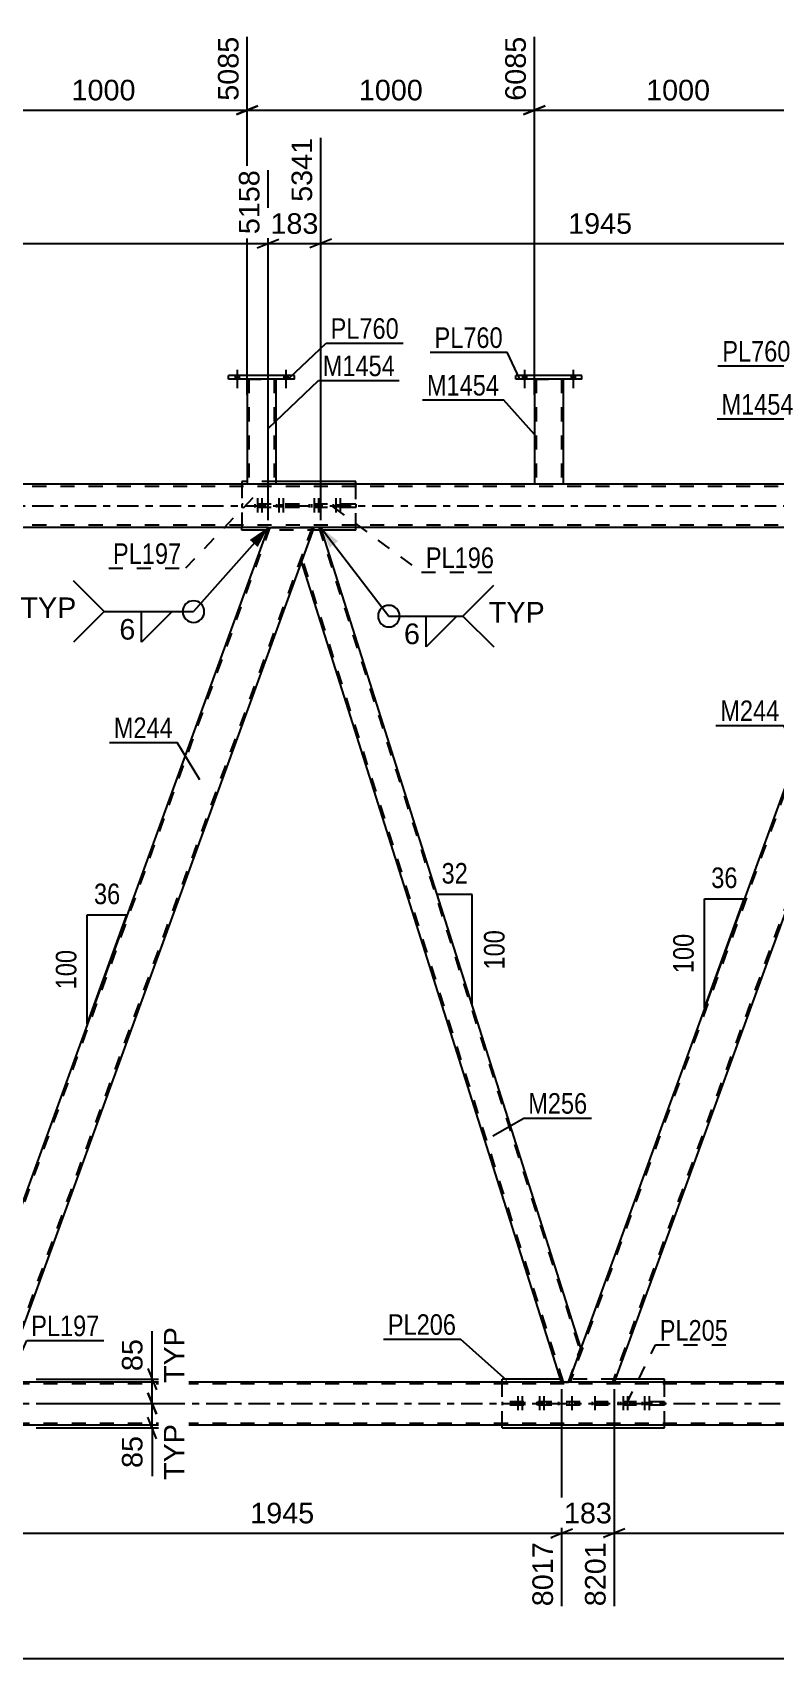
# Model space of a CAD drawing. Header units: millimetres. Extents: x -136 to 705, y -401 to 193.
# Drawn here: x 133.6 to 236.9, y -160.5 to 65.9 of the extents above; entities that cross this region are included whole.
import ezdxf

# ---------------------------------------------------------------- set-up
doc = ezdxf.new("R2010")
doc.units = ezdxf.units.MM
doc.linetypes.add('DXK_LINE_DOT2', pattern=[3.9198, 1.9599, -1.9599])
doc.linetypes.add('DXK_LINE_DOT3', pattern=[5.9187, 2.979, -0.9799, 0.9799, -0.9799])
doc.styles.add('Arial', font='ARIAL.TTF', dxfattribs={"height": 0.2})
doc.styles.add('Arial Narrow', font='ARIALN.TTF', dxfattribs={"height": 0.2})

# ---------------------------------------------------------------- blocks, each defined once
blk = doc.blocks.new('Part-318887035-2721 - 2597')
at = {"color": 2, "linetype": 'Continuous'}
for p, q in [((207.12, -121.6), (198.99, -121.6)), ((198.99, -122), (198.99, -121.6)), ((221.59, -121.6), (214.73, -121.6)), ((221.59, -122), (221.59, -121.6)), ((198.99, -128.4), (198.99, -128)), ((198.99, -128.4), (221.59, -128.4)), ((221.59, -128.4), (221.59, -128))]:
    blk.add_line(p, q, dxfattribs=at)
at = {"color": 7, "linetype": 'DXK_LINE_DOT2'}
for p, q in [((198.99, -128), (198.99, -122)), ((214.73, -121.6), (207.12, -121.6)), ((221.59, -128), (221.59, -122))]:
    blk.add_line(p, q, dxfattribs=at)
blk = doc.blocks.new('Bolt-318887035-2662 - 2597')
at = {"color": 1, "linetype": 'DXK_LINE_DOT2'}
for p, q in [((172.44, 0.24), (172.44, -0.24)), ((172.8, 1.04), (172.8, -1.96)), ((173.04, 0.24), (173.04, -0.24)), ((173.16, 0.24), (173.16, -0.24)), ((173.4, 1.04), (173.4, -1.96)), ((173.76, 0.24), (173.76, -0.24)), ((175.45, 0.24), (175.45, -0.24)), ((175.81, 1.04), (175.81, -1.96)), ((176.05, 0.24), (176.05, -0.24)), ((176.17, 0.24), (176.17, -0.24)), ((176.41, 1.04), (176.41, -1.96)), ((176.77, 0.24), (176.77, -0.24))]:
    blk.add_line(p, q, dxfattribs=at)
blk = doc.blocks.new('Part-318887035-2682 - 2597')
at = {"color": 7, "linetype": 'DXK_LINE_DOT2'}
for p, q in [((172.76, -3), (171.03, -7.77)), ((173.71, -3), (172.76, -3)), ((173.46, -3), (209.8, -117.6)), ((207.5, -122), (171.16, -7.4)), ((208.2, -122), (209.93, -117.23)), ((207.25, -122), (208.2, -122))]:
    blk.add_line(p, q, dxfattribs=at)
at = {"color": 2, "linetype": 'Continuous'}
for p, q in [((209.93, -117.23), (173.71, -3)), ((207.25, -122), (171.03, -7.77))]:
    blk.add_line(p, q, dxfattribs=at)
blk = doc.blocks.new('Part-318887035-2689 - 2597')
at = {"color": 2, "linetype": 'Continuous'}
for p, q in [((166.38, -3), (123.06, -122)), ((172.76, -3), (129.45, -122)), ((166.38, -3), (172.76, -3)), ((129.41, -122), (123.06, -122)), ((129.45, -122), (129.41, -122))]:
    blk.add_line(p, q, dxfattribs=at)
at = {"color": 7, "linetype": 'DXK_LINE_DOT2'}
for p, q in [((166.63, -3), (123.32, -122)), ((172.51, -3), (129.19, -122))]:
    blk.add_line(p, q, dxfattribs=at)
blk = doc.blocks.new('Bolt-318887035-3107 - 2597')
at = {"color": 1, "linetype": 'DXK_LINE_DOT2'}
for p, q in [((215.81, -123.96), (215.81, -126.96)), ((216.41, -123.96), (216.41, -126.96)), ((218.82, -123.96), (218.82, -126.96)), ((219.43, -123.96), (219.43, -126.96)), ((215.45, -124.76), (215.45, -125.24)), ((216.05, -124.76), (216.05, -125.24)), ((216.17, -124.76), (216.17, -125.24)), ((216.77, -124.76), (216.77, -125.24)), ((218.46, -124.76), (218.46, -125.24)), ((219.07, -124.76), (219.07, -125.24)), ((219.18, -124.76), (219.18, -125.24)), ((219.79, -124.76), (219.79, -125.24))]:
    blk.add_line(p, q, dxfattribs=at)
blk = doc.blocks.new('Bolt-318887035-2802 - 2597')
at = {"color": 1, "linetype": 'DXK_LINE_DOT2'}
for p, q in [((164.53, 0.24), (164.53, -0.24)), ((164.89, 1.04), (164.89, -1.96)), ((165.13, 0.24), (165.13, -0.24)), ((165.25, 0.24), (165.25, -0.24)), ((165.49, 1.04), (165.49, -1.96)), ((165.85, 0.24), (165.85, -0.24)), ((167.54, 0.24), (167.54, -0.24)), ((167.9, 1.04), (167.9, -1.96)), ((168.14, 0.24), (168.14, -0.24)), ((168.26, 0.24), (168.26, -0.24)), ((168.5, 1.04), (168.5, -1.96)), ((168.86, 0.24), (168.86, -0.24))]:
    blk.add_line(p, q, dxfattribs=at)
blk = doc.blocks.new('Bolt-318887035-2834 - 2597')
at = {"color": 1, "linetype": 'DXK_LINE_DOT2'}
for p, q in [((208.69, -123.96), (208.69, -126.96)), ((208.69, -123.96), (208.69, -126.96)), ((211.89, -123.96), (211.89, -126.96)), ((211.89, -123.96), (211.89, -126.96)), ((208.33, -124.76), (208.33, -125.24)), ((208.33, -124.76), (208.33, -125.24)), ((209.05, -124.76), (209.05, -125.24)), ((209.05, -124.76), (209.05, -125.24)), ((211.53, -124.76), (211.53, -125.24)), ((211.53, -124.76), (211.53, -125.24)), ((212.25, -124.76), (212.25, -125.24)), ((212.25, -124.76), (212.25, -125.24))]:
    blk.add_line(p, q, dxfattribs=at)
blk = doc.blocks.new('Part-318887035-2856 - 2597')
at = {"color": 7, "linetype": 'DXK_LINE_DOT2'}
for p, q in [((178.58, 0.24), (162.72, 0.24)), ((162.72, 0.24), (162.72, -0.24)), ((169.13, 0.24), (169.13, -0.24)), ((172.17, -0.24), (172.17, 0.24)), ((178.58, 0.24), (178.58, -0.24)), ((178.58, -0.24), (162.72, -0.24))]:
    blk.add_line(p, q, dxfattribs=at)
blk = doc.blocks.new('Part-318887035-3136 - 2597')
at = {"color": 2, "linetype": 'Continuous'}
for p, q in [((200.87, 17.64), (200.87, 18.12)), ((210.07, 18.12), (200.87, 18.12)), ((210.07, 17.64), (210.07, 18.12)), ((210.07, 17.64), (200.87, 17.64))]:
    blk.add_line(p, q, dxfattribs=at)
blk = doc.blocks.new('Part-318887035-2861 - 2597')
at = {"color": 2, "linetype": 'Continuous'}
for p, q in [((162.72, 3.4), (162.72, 3)), ((163.47, 3.4), (162.72, 3.4)), ((178.58, 3.4), (167.47, 3.4)), ((178.58, 3), (178.58, 3.4)), ((162.72, -3.4), (162.72, -3)), ((166.23, -3.4), (162.72, -3.4)), ((178.58, -3.4), (173.84, -3.4)), ((178.58, -3.4), (178.58, -3))]:
    blk.add_line(p, q, dxfattribs=at)
at = {"color": 7, "linetype": 'DXK_LINE_DOT2'}
for p, q in [((162.72, 3), (162.72, -3)), ((167.47, 3.4), (163.47, 3.4)), ((178.58, -3), (178.58, 3)), ((173.84, -3.4), (166.23, -3.4))]:
    blk.add_line(p, q, dxfattribs=at)
blk = doc.blocks.new('Bolt-318887035-2901 - 2597')
at = {"linetype": 'Continuous'}
for points in [[(201.79, 17.64), (202.35, 17.64), (202.35, 18.12), (201.79, 18.12)], [(201.79, 17.64), (202.35, 17.64), (202.35, 18.12), (201.79, 18.12)], [(208.59, 17.64), (209.15, 17.64), (209.15, 18.12), (208.59, 18.12)], [(208.59, 17.64), (209.15, 17.64), (209.15, 18.12), (208.59, 18.12)]]:
    blk.add_hatch(color=1, dxfattribs=at).paths.add_polyline_path(points)
at = {"color": 1, "linetype": 'Continuous'}
for p, q in [((201.79, 18.12), (201.79, 17.64)), ((201.79, 18.12), (201.79, 17.64)), ((202.07, 18.92), (202.07, 16.4)), ((202.07, 18.92), (202.07, 16.4)), ((202.35, 18.12), (202.35, 17.64)), ((202.35, 18.12), (202.35, 17.64)), ((208.59, 18.12), (208.59, 17.64)), ((208.59, 18.12), (208.59, 17.64)), ((208.87, 18.92), (208.87, 16.4)), ((208.87, 18.92), (208.87, 16.4)), ((209.15, 18.12), (209.15, 17.64)), ((209.15, 18.12), (209.15, 17.64))]:
    blk.add_line(p, q, dxfattribs=at)
blk = doc.blocks.new('Part-318887035-3216 - 2597')
at = {"color": 7, "linetype": 'DXK_LINE_DOT2'}
for p, q in [((619.21, -122.24), (-61.24, -122.24)), ((619.21, -122), (-47.2, -122)), ((214.58, -122), (208.2, -122)), ((619.21, -127.76), (-61.24, -127.76))]:
    blk.add_line(p, q, dxfattribs=at)
at = {"color": 2, "linetype": 'Continuous'}
for p, q in [((208.2, -122), (129.45, -122)), ((293.33, -122), (214.58, -122)), ((615.21, -128), (-61.24, -128))]:
    blk.add_line(p, q, dxfattribs=at)
at = {"color": 7, "linetype": 'DXK_LINE_DOT3'}
blk.add_line((-61.24, -125), (629.21, -125), dxfattribs=at)
blk = doc.blocks.new('Part-318887035-2995 - 2597')
at = {"color": 2, "linetype": 'Continuous'}
for p, q in [((251.51, -3), (208.2, -122)), ((257.9, -3), (214.58, -122)), ((251.51, -3), (257.9, -3)), ((214.54, -122), (208.2, -122)), ((214.58, -122), (214.54, -122))]:
    blk.add_line(p, q, dxfattribs=at)
at = {"color": 7, "linetype": 'DXK_LINE_DOT2'}
for p, q in [((251.77, -3), (208.45, -122)), ((257.64, -3), (214.33, -122))]:
    blk.add_line(p, q, dxfattribs=at)
blk = doc.blocks.new('Bolt-318887035-2996 - 2597')
at = {"color": 1, "linetype": 'DXK_LINE_DOT2'}
for p, q in [((201.15, -123.96), (201.15, -126.96)), ((201.75, -123.96), (201.75, -126.96)), ((204.17, -123.96), (204.17, -126.96)), ((204.77, -123.96), (204.77, -126.96)), ((200.79, -124.76), (200.79, -125.24)), ((201.39, -124.76), (201.39, -125.24)), ((201.51, -124.76), (201.51, -125.24)), ((202.11, -124.76), (202.11, -125.24)), ((203.81, -124.76), (203.81, -125.24)), ((204.41, -124.76), (204.41, -125.24)), ((204.53, -124.76), (204.53, -125.24)), ((205.13, -124.76), (205.13, -125.24))]:
    blk.add_line(p, q, dxfattribs=at)
blk = doc.blocks.new('Bolt-318887035-2997 - 2597')
at = {"linetype": 'Continuous'}
for points in [[(161.79, 17.64), (162.35, 17.64), (162.35, 18.12), (161.79, 18.12)], [(161.79, 17.64), (162.35, 17.64), (162.35, 18.12), (161.79, 18.12)], [(168.59, 17.64), (169.15, 17.64), (169.15, 18.12), (168.59, 18.12)], [(168.59, 17.64), (169.15, 17.64), (169.15, 18.12), (168.59, 18.12)]]:
    blk.add_hatch(color=1, dxfattribs=at).paths.add_polyline_path(points)
at = {"color": 1, "linetype": 'Continuous'}
for p, q in [((161.79, 18.12), (161.79, 17.64)), ((161.79, 18.12), (161.79, 17.64)), ((162.07, 18.92), (162.07, 16.4)), ((162.07, 18.92), (162.07, 16.4)), ((162.35, 18.12), (162.35, 17.64)), ((162.35, 18.12), (162.35, 17.64)), ((168.59, 18.12), (168.59, 17.64)), ((168.59, 18.12), (168.59, 17.64)), ((168.87, 18.92), (168.87, 16.4)), ((168.87, 18.92), (168.87, 16.4)), ((169.15, 18.12), (169.15, 17.64)), ((169.15, 18.12), (169.15, 17.64))]:
    blk.add_line(p, q, dxfattribs=at)
blk = doc.blocks.new('Part-318887035-3007 - 2597')
at = {"color": 7, "linetype": 'DXK_LINE_DOT2'}
for p, q in [((629.41, 2.68), (-39.94, 2.68)), ((629.41, -2.68), (-39.94, -2.68)), ((172.76, -3), (166.38, -3))]:
    blk.add_line(p, q, dxfattribs=at)
at = {"color": 2, "linetype": 'Continuous'}
for p, q in [((629.41, 3), (-35.94, 3)), ((166.38, -3), (87.63, -3)), ((251.51, -3), (172.76, -3))]:
    blk.add_line(p, q, dxfattribs=at)
at = {"color": 7, "linetype": 'DXK_LINE_DOT3'}
blk.add_line((-49.94, 0), (629.41, 0), dxfattribs=at)
blk = doc.blocks.new('Part-318887035-3106 - 2597')
at = {"color": 7, "linetype": 'DXK_LINE_DOT2'}
for p, q in [((221.59, -124.76), (198.99, -124.76)), ((198.99, -124.76), (198.99, -125.24)), ((221.59, -125.24), (198.99, -125.24)), ((205.39, -124.76), (205.39, -125.24)), ((206.89, -125.24), (206.89, -124.76)), ((213.69, -125.24), (213.69, -124.76)), ((215.18, -125.24), (215.18, -124.76)), ((221.59, -124.76), (221.59, -125.24))]:
    blk.add_line(p, q, dxfattribs=at)
blk = doc.blocks.new('Part-318887035-3196 - 2597')
at = {"color": 2, "linetype": 'Continuous'}
for p, q in [((160.87, 17.64), (160.87, 18.12)), ((170.07, 18.12), (160.87, 18.12)), ((170.07, 17.64), (170.07, 18.12)), ((170.07, 17.64), (160.87, 17.64))]:
    blk.add_line(p, q, dxfattribs=at)
blk = doc.blocks.new('Part-318887035-3201 - 2597')
at = {"color": 2, "linetype": 'Continuous'}
for p, q in [((203.47, 17.64), (203.47, 3)), ((207.47, 17.64), (207.47, 3))]:
    blk.add_line(p, q, dxfattribs=at)
at = {"color": 7, "linetype": 'DXK_LINE_DOT2'}
for p, q in [((203.47, 17.64), (207.47, 17.64)), ((203.71, 17.64), (203.71, 3)), ((207.23, 17.64), (207.23, 3)), ((207.47, 3), (203.47, 3))]:
    blk.add_line(p, q, dxfattribs=at)
blk = doc.blocks.new('Part-318887035-3249 - 2597')
at = {"color": 2, "linetype": 'Continuous'}
for p, q in [((163.47, 17.64), (163.47, 3)), ((167.47, 17.64), (167.47, 3))]:
    blk.add_line(p, q, dxfattribs=at)
at = {"color": 7, "linetype": 'DXK_LINE_DOT2'}
for p, q in [((163.47, 17.64), (167.47, 17.64)), ((163.71, 17.64), (163.71, 3)), ((167.23, 17.64), (167.23, 3)), ((167.47, 3), (163.47, 3))]:
    blk.add_line(p, q, dxfattribs=at)
blk = doc.blocks.new('StraightDimension-318887035-3827 - 2597')
at = {"color": 7, "linetype": 'Continuous'}
blk.add_line((-74.14, -160.49), (662.14, -160.49), dxfattribs=at)
blk = doc.blocks.new('StraightDimension-318887035-3933 - 2597')
at = {"color": 7, "linetype": 'Continuous'}
for p, q in [((123.47, 16.31), (123.47, 65.3)), ((163.47, 15.44), (163.47, 65.3)), ((124.97, 55.7), (121.97, 54.5)), ((123.47, 55.1), (163.47, 55.1)), ((161.97, 54.5), (164.97, 55.7))]:
    blk.add_line(p, q, dxfattribs=at)
at = {"color": 0, "linetype": 'Continuous'}
blk.add_wipeout([(162.87, 65.9), (158.67, 65.9), (158.67, 55.8), (162.87, 55.8)], dxfattribs=at)
at = {"color": 0}
blk.add_wipeout([(148.52, 55.85), (148.52, 60.05), (138.42, 60.05), (138.42, 55.85)], dxfattribs=at)
at = {"color": 3, "linetype": 'Continuous', "style": 'Arial'}
blk.add_text('5085', height=2.865, rotation=90.0002, dxfattribs=at).set_placement((162.27, 56.4))
at = {"color": 3, "style": 'Arial'}
blk.add_text('1000', height=2.865, dxfattribs=at).set_placement((139.02, 56.45))
blk = doc.blocks.new('StraightDimension-318887035-3943 - 2597')
at = {"color": 7, "linetype": 'Continuous'}
for p, q in [((163.47, 15.44), (163.47, 65.3)), ((203.47, 15.44), (203.47, 65.3)), ((164.97, 55.7), (161.97, 54.5)), ((163.47, 55.1), (203.47, 55.1)), ((201.97, 54.5), (204.97, 55.7))]:
    blk.add_line(p, q, dxfattribs=at)
at = {"color": 0, "linetype": 'Continuous'}
blk.add_wipeout([(202.87, 65.9), (198.67, 65.9), (198.67, 55.8), (202.87, 55.8)], dxfattribs=at)
at = {"color": 0}
blk.add_wipeout([(188.52, 55.85), (188.52, 60.05), (178.42, 60.05), (178.42, 55.85)], dxfattribs=at)
at = {"color": 3, "linetype": 'Continuous', "style": 'Arial'}
blk.add_text('6085', height=2.865, rotation=90.0002, dxfattribs=at).set_placement((202.27, 56.4))
at = {"color": 3, "style": 'Arial'}
blk.add_text('1000', height=2.865, dxfattribs=at).set_placement((179.02, 56.45))
blk = doc.blocks.new('StraightDimension-318887035-4161 - 2597')
at = {"color": 7, "linetype": 'Continuous'}
for p, q in [((129.45, -123), (129.45, -153.22)), ((207.25, -123), (207.25, -153.22)), ((130.95, -142.43), (127.95, -143.63)), ((205.75, -143.63), (208.75, -142.43)), ((129.45, -143.03), (207.25, -143.03))]:
    blk.add_line(p, q, dxfattribs=at)
at = {"color": 0}
blk.add_wipeout([(173.4, -142.28), (173.4, -138.08), (163.3, -138.08), (163.3, -142.28)], dxfattribs=at)
at = {"color": 0, "linetype": 'Continuous'}
blk.add_wipeout([(206.65, -143.73), (202.45, -143.73), (202.45, -153.82), (206.65, -153.82)], dxfattribs=at)
at = {"color": 3, "style": 'Arial'}
blk.add_text('1945', height=2.865, dxfattribs=at).set_placement((163.9, -141.68))
at = {"color": 3, "linetype": 'Continuous', "style": 'Arial'}
blk.add_text('8017', height=2.865, rotation=90.0002, dxfattribs=at).set_placement((206.05, -153.22))
blk = doc.blocks.new('StraightDimension-318887035-3559 - 2597')
at = {"color": 7, "linetype": 'Continuous'}
for p, q in [((88.58, -2), (88.58, 51.22)), ((166.38, -2), (166.38, 46.72)), ((90.08, 37.12), (87.08, 35.92)), ((88.58, 36.52), (166.38, 36.52)), ((164.88, 35.92), (167.88, 37.12))]:
    blk.add_line(p, q, dxfattribs=at)
at = {"color": 0, "linetype": 'Continuous'}
blk.add_wipeout([(165.78, 47.32), (161.58, 47.32), (161.58, 37.22), (165.78, 37.22)], dxfattribs=at)
at = {"color": 0}
blk.add_wipeout([(132.52, 37.27), (132.52, 41.47), (122.43, 41.47), (122.43, 37.27)], dxfattribs=at)
at = {"color": 3, "linetype": 'Continuous', "style": 'Arial'}
blk.add_text('5158', height=2.865, rotation=90.0002, dxfattribs=at).set_placement((165.18, 37.82))
at = {"color": 3, "style": 'Arial'}
blk.add_text('1945', height=2.865, dxfattribs=at).set_placement((123.03, 37.87))
blk = doc.blocks.new('AngleDimension-318887035-8993 - 2597')
at = {"color": 7, "linetype": 'Continuous'}
for p, q in [((227.15, -54.72), (232.69, -54.72)), ((227.15, -69.94), (232.69, -54.72)), ((227.15, -69.94), (227.15, -54.72)), ((229.37, -63.84), (232.69, -54.72))]:
    blk.add_line(p, q, dxfattribs=at)
at = {"color": 0}
for points in [[(232.34, -53.82), (232.34, -49.62), (227.49, -49.62), (227.49, -53.82)], [(226.25, -58.99), (222.05, -58.99), (222.05, -65.67), (226.25, -65.67)]]:
    blk.add_wipeout(points, dxfattribs=at)
at = {"color": 3, "style": 'Arial Narrow'}
blk.add_text('36', height=2.863, dxfattribs=at).set_placement((228.09, -53.22))
blk.add_text('100', height=2.863, rotation=90.0002, dxfattribs=at).set_placement((225.65, -65.07))
blk = doc.blocks.new('StraightDimension-318887035-3381 - 2597')
at = {"color": 7, "linetype": 'Continuous'}
for p, q in [((149.64, -123.5), (150.84, -126.5)), ((134.08, -125), (152.64, -125)), ((150.24, -128.4), (150.24, -125)), ((134.08, -128.4), (152.64, -128.4)), ((150.84, -129.9), (149.64, -126.9))]:
    blk.add_line(p, q, dxfattribs=at)
at = {"color": 0}
blk.add_wipeout([(149.49, -128.93), (145.29, -128.93), (145.29, -134.57), (149.49, -134.57)], dxfattribs=at)
at = {"color": 7, "linetype": 'Continuous'}
blk.add_line((150.24, -128.4), (150.24, -135.1), dxfattribs=at)
at = {"color": 3, "style": 'Arial'}
blk.add_text('85', height=2.865, rotation=90.0002, dxfattribs=at).set_placement((148.89, -133.97))
at = {"color": 0, "linetype": 'Continuous'}
blk.add_wipeout([(155.34, -127.26), (151.14, -127.26), (151.14, -136.24), (155.34, -136.24)], dxfattribs=at)
at = {"color": 7, "linetype": 'Continuous'}
blk.add_line((150.24, -128.4), (150.24, -135.1), dxfattribs=at)
at = {"color": 3, "linetype": 'Continuous', "style": 'Arial'}
blk.add_text('TYP', height=2.865, rotation=90.0002, dxfattribs=at).set_placement((154.74, -135.64))
blk = doc.blocks.new('StraightDimension-318887035-3390 - 2597')
at = {"color": 7, "linetype": 'Continuous'}
for p, q in [((134.08, -121.6), (152.64, -121.6)), ((149.64, -120.1), (150.84, -123.1)), ((150.24, -125), (150.24, -121.6)), ((150.84, -126.5), (149.64, -123.5)), ((134.08, -125), (152.64, -125))]:
    blk.add_line(p, q, dxfattribs=at)
at = {"color": 0}
blk.add_wipeout([(149.49, -115.43), (145.29, -115.43), (145.29, -121.08), (149.49, -121.08)], dxfattribs=at)
at = {"color": 7, "linetype": 'Continuous'}
blk.add_line((150.24, -121.6), (150.24, -114.9), dxfattribs=at)
at = {"color": 3, "style": 'Arial'}
blk.add_text('85', height=2.865, rotation=90.0002, dxfattribs=at).set_placement((148.89, -120.48))
at = {"color": 0, "linetype": 'Continuous'}
blk.add_wipeout([(155.34, -113.76), (151.14, -113.76), (151.14, -122.74), (155.34, -122.74)], dxfattribs=at)
at = {"color": 7, "linetype": 'Continuous'}
blk.add_line((150.24, -121.6), (150.24, -114.9), dxfattribs=at)
at = {"color": 3, "linetype": 'Continuous', "style": 'Arial'}
blk.add_text('TYP', height=2.865, rotation=90.0002, dxfattribs=at).set_placement((154.74, -122.14))
blk = doc.blocks.new('StraightDimension-318887035-3585 - 2597')
at = {"color": 7, "linetype": 'Continuous'}
for p, q in [((173.71, -2), (173.71, 51.22)), ((166.38, -2), (166.38, 46.72)), ((164.88, 35.92), (167.88, 37.12)), ((166.38, 36.52), (173.71, 36.52)), ((175.21, 37.12), (172.21, 35.92))]:
    blk.add_line(p, q, dxfattribs=at)
at = {"color": 0}
blk.add_wipeout([(173.98, 37.27), (173.98, 41.47), (166.11, 41.47), (166.11, 37.27)], dxfattribs=at)
at = {"color": 0, "linetype": 'Continuous'}
blk.add_wipeout([(173.11, 51.82), (168.91, 51.82), (168.91, 41.72), (173.11, 41.72)], dxfattribs=at)
at = {"color": 3, "linetype": 'Continuous', "style": 'Arial'}
blk.add_text('5341', height=2.865, rotation=90.0002, dxfattribs=at).set_placement((172.51, 42.32))
at = {"color": 3, "style": 'Arial'}
blk.add_text('183', height=2.865, dxfattribs=at).set_placement((166.71, 37.87))
blk = doc.blocks.new('StraightDimension-318887035-3611 - 2597')
at = {"color": 7, "linetype": 'Continuous'}
for p, q in [((173.71, -2), (173.71, 51.22)), ((251.51, -2), (251.51, 46.72)), ((175.21, 37.12), (172.21, 35.92)), ((173.71, 36.52), (251.51, 36.52)), ((250.01, 35.92), (253.01, 37.12))]:
    blk.add_line(p, q, dxfattribs=at)
at = {"color": 0, "linetype": 'Continuous'}
blk.add_wipeout([(250.91, 47.32), (246.71, 47.32), (246.71, 37.22), (250.91, 37.22)], dxfattribs=at)
at = {"color": 0}
blk.add_wipeout([(217.66, 37.27), (217.66, 41.47), (207.56, 41.47), (207.56, 37.27)], dxfattribs=at)
at = {"color": 3, "linetype": 'Continuous', "style": 'Arial'}
blk.add_text('7286', height=2.865, rotation=90.0002, dxfattribs=at).set_placement((250.31, 37.82))
at = {"color": 3, "style": 'Arial'}
blk.add_text('1945', height=2.865, dxfattribs=at).set_placement((208.16, 37.87))
blk = doc.blocks.new('StraightDimension-318887035-3953 - 2597')
at = {"color": 7, "linetype": 'Continuous'}
for p, q in [((203.47, 15.44), (203.47, 65.3)), ((243.47, 18.64), (243.47, 65.3)), ((204.97, 55.7), (201.97, 54.5)), ((203.47, 55.1), (243.47, 55.1)), ((241.97, 54.5), (244.97, 55.7))]:
    blk.add_line(p, q, dxfattribs=at)
at = {"color": 0, "linetype": 'Continuous'}
blk.add_wipeout([(242.87, 65.9), (238.67, 65.9), (238.67, 55.8), (242.87, 55.8)], dxfattribs=at)
at = {"color": 0}
blk.add_wipeout([(228.52, 55.85), (228.52, 60.05), (218.42, 60.05), (218.42, 55.85)], dxfattribs=at)
at = {"color": 3, "linetype": 'Continuous', "style": 'Arial'}
blk.add_text('7085', height=2.865, rotation=90.0002, dxfattribs=at).set_placement((242.27, 56.4))
at = {"color": 3, "style": 'Arial'}
blk.add_text('1000', height=2.865, dxfattribs=at).set_placement((219.02, 56.45))
blk = doc.blocks.new('StraightDimension-318887035-4180 - 2597')
at = {"color": 7, "linetype": 'Continuous'}
for p, q in [((207.25, -123), (207.25, -153.22)), ((214.58, -123), (214.58, -153.22)), ((205.75, -143.63), (208.75, -142.43)), ((216.08, -142.43), (213.08, -143.63)), ((207.25, -143.03), (214.58, -143.03))]:
    blk.add_line(p, q, dxfattribs=at)
at = {"color": 0}
blk.add_wipeout([(214.85, -142.28), (214.85, -138.08), (206.98, -138.08), (206.98, -142.28)], dxfattribs=at)
at = {"color": 0, "linetype": 'Continuous'}
blk.add_wipeout([(213.98, -143.73), (209.78, -143.73), (209.78, -153.82), (213.98, -153.82)], dxfattribs=at)
at = {"color": 3, "style": 'Arial'}
blk.add_text('183', height=2.865, dxfattribs=at).set_placement((207.58, -141.68))
at = {"color": 3, "linetype": 'Continuous', "style": 'Arial'}
blk.add_text('8201', height=2.865, rotation=90.0002, dxfattribs=at).set_placement((213.38, -153.22))
blk = doc.blocks.new('StraightDimension-318887035-4313 - 2597')
at = {"color": 7, "linetype": 'Continuous'}
for p, q in [((214.58, -123), (214.58, -153.22)), ((292.38, -123), (292.38, -155.45)), ((216.08, -142.43), (213.08, -143.63)), ((290.88, -143.63), (293.88, -142.43)), ((214.58, -143.03), (292.38, -143.03))]:
    blk.add_line(p, q, dxfattribs=at)
at = {"color": 0}
blk.add_wipeout([(258.53, -142.28), (258.53, -138.08), (248.44, -138.08), (248.44, -142.28)], dxfattribs=at)
at = {"color": 0, "linetype": 'Continuous'}
blk.add_wipeout([(291.78, -143.73), (287.58, -143.73), (287.58, -156.05), (291.78, -156.05)], dxfattribs=at)
at = {"color": 3, "style": 'Arial'}
blk.add_text('1945', height=2.865, dxfattribs=at).set_placement((249.04, -141.68))
at = {"color": 3, "linetype": 'Continuous', "style": 'Arial'}
blk.add_text('10146', height=2.865, rotation=90.0002, dxfattribs=at).set_placement((291.18, -155.45))
blk = doc.blocks.new('AngleDimension-318887035-8963 - 2597')
at = {"color": 7, "linetype": 'Continuous'}
for p, q in [((141.19, -56.97), (146.73, -56.97)), ((141.19, -72.19), (146.73, -56.97)), ((141.19, -72.19), (141.19, -56.97)), ((143.19, -66.71), (146.73, -56.97))]:
    blk.add_line(p, q, dxfattribs=at)
at = {"color": 0}
for points in [[(146.39, -56.07), (146.39, -51.87), (141.54, -51.87), (141.54, -56.07)], [(140.29, -61.24), (136.09, -61.24), (136.09, -67.92), (140.29, -67.92)]]:
    blk.add_wipeout(points, dxfattribs=at)
at = {"color": 3, "style": 'Arial Narrow'}
blk.add_text('36', height=2.863, dxfattribs=at).set_placement((142.14, -55.47))
blk.add_text('100', height=2.863, rotation=90.0002, dxfattribs=at).set_placement((139.69, -67.32))
blk = doc.blocks.new('AngleDimension-318887035-8978 - 2597')
at = {"color": 7, "linetype": 'Continuous'}
for p, q in [((194.25, -67.78), (189.91, -54.1)), ((194.81, -54.1), (189.91, -54.1)), ((194.81, -69.54), (189.91, -54.1)), ((194.81, -69.54), (194.81, -54.1))]:
    blk.add_line(p, q, dxfattribs=at)
at = {"color": 0}
for points in [[(194.79, -53.2), (194.79, -49), (189.94, -49), (189.94, -53.2)], [(199.91, -58.48), (195.71, -58.48), (195.71, -65.16), (199.91, -65.16)]]:
    blk.add_wipeout(points, dxfattribs=at)
at = {"color": 3, "style": 'Arial Narrow'}
blk.add_text('32', height=2.863, dxfattribs=at).set_placement((190.54, -52.6))
blk.add_text('100', height=2.863, rotation=90.0002, dxfattribs=at).set_placement((199.31, -64.56))
blk = doc.blocks.new('Mark-318887035-2678 - 2597')
at = {"color": 0}
blk.add_wipeout([(210.83, -84.64), (210.83, -81.64), (202.61, -81.64), (202.61, -84.64)], dxfattribs=at)
blk.add_wipeout([(210.83, -84.64), (210.83, -81.64), (202.61, -81.64), (202.61, -84.64)], dxfattribs=at)
at = {"color": 30, "linetype": 'Continuous'}
for p, q in [((197.68, -87.74), (202.01, -85.24)), ((202.01, -85.24), (211.43, -85.24))]:
    blk.add_line(p, q, dxfattribs=at)
at = {"color": 3, "style": 'Arial Narrow'}
blk.add_text('M256', height=2.863, dxfattribs=at).set_placement((202.61, -84.64))
blk = doc.blocks.new('Mark-318887035-2685 - 2597')
at = {"color": 0}
blk.add_wipeout([(153.13, -32.34), (153.13, -29.34), (144.9, -29.34), (144.9, -32.34)], dxfattribs=at)
blk.add_wipeout([(153.13, -32.34), (153.13, -29.34), (144.9, -29.34), (144.9, -32.34)], dxfattribs=at)
at = {"color": 30, "linetype": 'Continuous'}
for p in [(144.3, -32.94), (156.88, -38.17)]:
    blk.add_line(p, (153.73, -32.94), dxfattribs=at)
at = {"color": 3, "style": 'Arial Narrow'}
blk.add_text('M244', height=2.863, dxfattribs=at).set_placement((144.9, -32.34))
blk = doc.blocks.new('Mark-318887035-2717 - 2597')
at = {"color": 0}
blk.add_wipeout([(192.56, -115.43), (192.56, -112.43), (183.06, -112.43), (183.06, -115.43)], dxfattribs=at)
blk.add_wipeout([(192.56, -115.43), (192.56, -112.43), (183.06, -112.43), (183.06, -115.43)], dxfattribs=at)
at = {"color": 30, "linetype": 'Continuous'}
for p in [(182.46, -116.03), (199.64, -121.81)]:
    blk.add_line(p, (193.16, -116.03), dxfattribs=at)
at = {"color": 3, "style": 'Arial Narrow'}
blk.add_text('PL206', height=2.863, dxfattribs=at).set_placement((183.06, -115.43))
blk = doc.blocks.new('Mark-318887035-2852 - 2597')
at = {"color": 0}
blk.add_wipeout([(197.85, -8.66), (197.85, -5.66), (188.35, -5.66), (188.35, -8.66)], dxfattribs=at)
blk.add_wipeout([(197.85, -8.66), (197.85, -5.66), (188.35, -5.66), (188.35, -8.66)], dxfattribs=at)
at = {"color": 30, "linetype": 'DXK_LINE_DOT2'}
for p, q in [((175.38, -0.13), (187.75, -9.26)), ((187.75, -9.26), (198.45, -9.26))]:
    blk.add_line(p, q, dxfattribs=at)
at = {"color": 3, "style": 'Arial Narrow'}
blk.add_text('PL196', height=2.863, dxfattribs=at).set_placement((188.35, -8.66))
blk = doc.blocks.new('Mark-318887035-2857 - 2597')
at = {"color": 0}
blk.add_wipeout([(154.29, -8.09), (154.29, -5.09), (144.79, -5.09), (144.79, -8.09)], dxfattribs=at)
blk.add_wipeout([(154.29, -8.09), (154.29, -5.09), (144.79, -5.09), (144.79, -8.09)], dxfattribs=at)
at = {"color": 30, "linetype": 'DXK_LINE_DOT2'}
for p in [(164.25, 1.09), (144.19, -8.69)]:
    blk.add_line(p, (154.89, -8.69), dxfattribs=at)
at = {"color": 3, "style": 'Arial Narrow'}
blk.add_text('PL197', height=2.863, dxfattribs=at).set_placement((144.79, -8.09))
blk = doc.blocks.new('Mark-318887035-2991 - 2597')
at = {"color": 0}
blk.add_wipeout([(237.57, -29.97), (237.57, -26.97), (229.35, -26.97), (229.35, -29.97)], dxfattribs=at)
blk.add_wipeout([(237.57, -29.97), (237.57, -26.97), (229.35, -26.97), (229.35, -29.97)], dxfattribs=at)
at = {"color": 30, "linetype": 'Continuous'}
for p in [(228.75, -30.57), (241.83, -36.39)]:
    blk.add_line(p, (238.17, -30.57), dxfattribs=at)
at = {"color": 3, "style": 'Arial Narrow'}
blk.add_text('M244', height=2.863, dxfattribs=at).set_placement((229.35, -29.97))
blk = doc.blocks.new('Mark-318887035-3245 - 2597')
at = {"color": 0}
blk.add_wipeout([(184.05, 18.06), (184.05, 21.06), (174, 21.06), (174, 18.06)], dxfattribs=at)
blk.add_wipeout([(184.05, 18.06), (184.05, 21.06), (174, 21.06), (174, 18.06)], dxfattribs=at)
at = {"color": 30, "linetype": 'Continuous'}
for p, q in [((166.45, 10.83), (173.4, 17.46)), ((173.4, 17.46), (184.65, 17.46))]:
    blk.add_line(p, q, dxfattribs=at)
at = {"color": 3, "style": 'Arial Narrow'}
blk.add_text('M1454', height=2.863, dxfattribs=at).set_placement((174, 18.06))
blk = doc.blocks.new('Mark-318887035-3102 - 2597')
at = {"color": 0}
blk.add_wipeout([(230.43, -116.24), (230.43, -113.24), (220.92, -113.24), (220.92, -116.24)], dxfattribs=at)
blk.add_wipeout([(230.43, -116.24), (230.43, -113.24), (220.92, -113.24), (220.92, -116.24)], dxfattribs=at)
at = {"color": 30, "linetype": 'DXK_LINE_DOT2'}
for p, q in [((216.27, -125.1), (220.32, -116.84)), ((220.32, -116.84), (231.03, -116.84))]:
    blk.add_line(p, q, dxfattribs=at)
at = {"color": 3, "style": 'Arial Narrow'}
blk.add_text('PL205', height=2.863, dxfattribs=at).set_placement((220.92, -116.24))
blk = doc.blocks.new('Mark-318887035-3132 - 2597')
at = {"color": 0}
blk.add_wipeout([(199.06, 21.98), (199.06, 24.98), (189.56, 24.98), (189.56, 21.98)], dxfattribs=at)
blk.add_wipeout([(199.06, 21.98), (199.06, 24.98), (189.56, 24.98), (189.56, 21.98)], dxfattribs=at)
at = {"color": 30, "linetype": 'Continuous'}
for p in [(188.96, 21.38), (201.46, 17.64)]:
    blk.add_line(p, (199.66, 21.38), dxfattribs=at)
at = {"color": 3, "style": 'Arial Narrow'}
blk.add_text('PL760', height=2.863, dxfattribs=at).set_placement((189.56, 21.98))
blk = doc.blocks.new('Mark-318887035-3192 - 2597')
at = {"color": 0}
blk.add_wipeout([(184.6, 23.25), (184.6, 26.25), (175.09, 26.25), (175.09, 23.25)], dxfattribs=at)
blk.add_wipeout([(184.6, 23.25), (184.6, 26.25), (175.09, 26.25), (175.09, 23.25)], dxfattribs=at)
at = {"color": 30, "linetype": 'Continuous'}
for p, q in [((169.31, 17.79), (174.49, 22.65)), ((174.49, 22.65), (185.2, 22.65))]:
    blk.add_line(p, q, dxfattribs=at)
at = {"color": 3, "style": 'Arial Narrow'}
blk.add_text('PL760', height=2.863, dxfattribs=at).set_placement((175.09, 23.25))
blk = doc.blocks.new('Mark-318887035-3197 - 2597')
at = {"color": 0}
blk.add_wipeout([(198.56, 15.35), (198.56, 18.35), (188.5, 18.35), (188.5, 15.35)], dxfattribs=at)
blk.add_wipeout([(198.56, 15.35), (198.56, 18.35), (188.5, 18.35), (188.5, 15.35)], dxfattribs=at)
at = {"color": 30, "linetype": 'Continuous'}
for p in [(187.9, 14.75), (203.47, 9.93)]:
    blk.add_line(p, (199.16, 14.75), dxfattribs=at)
at = {"color": 3, "style": 'Arial Narrow'}
blk.add_text('M1454', height=2.863, dxfattribs=at).set_placement((188.5, 15.35))
blk = doc.blocks.new('Mark-318887035-3224 - 2597')
at = {"color": 0}
blk.add_wipeout([(239.14, 20.09), (239.14, 23.09), (229.63, 23.09), (229.63, 20.09)], dxfattribs=at)
blk.add_wipeout([(239.14, 20.09), (239.14, 23.09), (229.63, 23.09), (229.63, 20.09)], dxfattribs=at)
at = {"color": 30, "linetype": 'Continuous'}
for p in [(229.03, 19.49), (241.57, 17.64)]:
    blk.add_line(p, (239.74, 19.49), dxfattribs=at)
at = {"color": 3, "style": 'Arial Narrow'}
blk.add_text('PL760', height=2.863, dxfattribs=at).set_placement((229.63, 20.09))
blk = doc.blocks.new('Mark-318887035-3229 - 2597')
at = {"color": 0}
blk.add_wipeout([(239.57, 12.7), (239.57, 15.7), (229.52, 15.7), (229.52, 12.7)], dxfattribs=at)
blk.add_wipeout([(239.57, 12.7), (239.57, 15.7), (229.52, 15.7), (229.52, 12.7)], dxfattribs=at)
at = {"color": 30, "linetype": 'Continuous'}
for p in [(228.92, 12.1), (243.62, 7.74)]:
    blk.add_line(p, (240.17, 12.1), dxfattribs=at)
at = {"color": 3, "style": 'Arial Narrow'}
blk.add_text('M1454', height=2.863, dxfattribs=at).set_placement((229.52, 12.7))
blk = doc.blocks.new('Mark-318887035-3259 - 2597')
at = {"color": 0, "linetype": 'Continuous'}
blk.add_wipeout([(142.91, -115.61), (142.91, -112.61), (133.4, -112.61), (133.4, -115.61)], dxfattribs=at)
blk.add_wipeout([(142.91, -115.61), (142.91, -112.61), (133.4, -112.61), (133.4, -115.61)], dxfattribs=at)
at = {"color": 30, "linetype": 'Continuous'}
for p, q in [((130.82, -120.62), (132.8, -116.21)), ((132.8, -116.21), (143.51, -116.21))]:
    blk.add_line(p, q, dxfattribs=at)
at = {"color": 3, "linetype": 'Continuous', "style": 'Arial Narrow'}
blk.add_text('PL197', height=2.863, dxfattribs=at).set_placement((133.4, -115.61))
blk = doc.blocks.new('WeldMark-318887035-4638 - 2597')
at = {"linetype": 'Continuous'}
blk.add_hatch(color=30, dxfattribs=at).paths.add_polyline_path([(174.94, -5.84), (173.71, -3), (176.13, -4.92)])
at = {"color": 30, "linetype": 'Continuous'}
blk.add_line((173.71, -3), (183.2, -15.36), dxfattribs=at)
at = {"color": 3, "linetype": 'Continuous'}
for q in [(197.81, -11.07), (197.81, -19.64)]:
    blk.add_line((193.52, -15.36), q, dxfattribs=at)
blk.add_arc((183.2, -15.36), 1.5, 90, 270, dxfattribs=at)
at = {"color": 0}
blk.add_wipeout([(187.72, -19.46), (187.72, -16.06), (185.1, -16.06), (185.1, -19.46)], dxfattribs=at)
at = {"color": 30, "linetype": 'Continuous'}
blk.add_line((183.2, -15.36), (193.52, -15.36), dxfattribs=at)
at = {"color": 3, "linetype": 'Continuous'}
for p, q in [((188.38, -15.36), (192.67, -15.36)), ((192.67, -15.36), (188.38, -19.64)), ((188.38, -19.64), (188.38, -15.36))]:
    blk.add_line(p, q, dxfattribs=at)
blk.add_arc((183.2, -15.36), 1.5, 270, 90, dxfattribs=at)
at = {"color": 3, "style": 'Arial'}
blk.add_text('6', height=2.87, dxfattribs=at).set_placement((185.3, -19.26))
at = {"color": 0, "linetype": 'Continuous'}
blk.add_wipeout([(204.9, -16.26), (204.9, -13.26), (197.12, -13.26), (197.12, -16.26)], dxfattribs=at)
blk.add_wipeout([(204.9, -16.26), (204.9, -13.26), (197.12, -13.26), (197.12, -16.26)], dxfattribs=at)
at = {"color": 3, "linetype": 'Continuous', "style": 'Arial'}
blk.add_text('TYP', height=2.865, dxfattribs=at).set_placement((197.12, -16.26))
blk = doc.blocks.new('WeldMark-318887035-4651 - 2597')
at = {"linetype": 'Continuous'}
blk.add_hatch(color=30, dxfattribs=at).paths.add_polyline_path([(163.83, -4.75), (166.38, -3), (164.95, -5.74)])
at = {"color": 30, "linetype": 'Continuous'}
blk.add_line((166.38, -3), (156, -14.73), dxfattribs=at)
at = {"color": 3, "linetype": 'Continuous'}
for q in [(139.29, -10.44), (139.29, -19.01)]:
    blk.add_line((143.57, -14.73), q, dxfattribs=at)
for start, end in [(90, 270), (270, 90)]:
    blk.add_arc((156, -14.73), 1.5, start, end, dxfattribs=at)
at = {"color": 0}
blk.add_wipeout([(148.1, -18.83), (148.1, -15.43), (145.47, -15.43), (145.47, -18.83)], dxfattribs=at)
at = {"color": 30, "linetype": 'Continuous'}
blk.add_line((143.57, -14.73), (156, -14.73), dxfattribs=at)
at = {"color": 3, "linetype": 'Continuous'}
for p, q in [((148.75, -14.73), (153.04, -14.73)), ((153.04, -14.73), (148.75, -19.01)), ((148.75, -19.01), (148.75, -14.73))]:
    blk.add_line(p, q, dxfattribs=at)
at = {"color": 3, "style": 'Arial'}
blk.add_text('6', height=2.87, dxfattribs=at).set_placement((145.67, -18.63))
at = {"color": 0, "linetype": 'Continuous'}
blk.add_wipeout([(139.67, -15.63), (139.67, -12.63), (131.9, -12.63), (131.9, -15.63)], dxfattribs=at)
blk.add_wipeout([(139.67, -15.63), (139.67, -12.63), (131.9, -12.63), (131.9, -15.63)], dxfattribs=at)
at = {"color": 3, "linetype": 'Continuous', "style": 'Arial'}
blk.add_text('TYP', height=2.865, dxfattribs=at).set_placement((131.9, -15.63))

msp = doc.modelspace()

# ---------------------------------------------------------------- block references
for name in ['Part-318887035-3196 - 2597', 'Bolt-318887035-2997 - 2597', 'Part-318887035-3136 - 2597', 'Bolt-318887035-2901 - 2597', 'Part-318887035-3249 - 2597', 'Part-318887035-3201 - 2597', 'Part-318887035-3007 - 2597', 'Part-318887035-2861 - 2597', 'Part-318887035-2856 - 2597', 'Bolt-318887035-2802 - 2597', 'Bolt-318887035-2662 - 2597', 'Part-318887035-2689 - 2597', 'Part-318887035-2682 - 2597', 'Part-318887035-2995 - 2597', 'Part-318887035-3216 - 2597', 'Part-318887035-2721 - 2597', 'Bolt-318887035-2996 - 2597', 'Bolt-318887035-2834 - 2597', 'Bolt-318887035-3107 - 2597', 'Part-318887035-3106 - 2597']:
    msp.add_blockref(name, (0, 0))

# ---------------------------------------------------------------- next in the draw order: block references
for name in ['StraightDimension-318887035-3933 - 2597', 'StraightDimension-318887035-3827 - 2597']:
    msp.add_blockref(name, (0, 0))

# ---------------------------------------------------------------- next in the draw order: block references
for name in ['StraightDimension-318887035-3943 - 2597', 'Mark-318887035-2991 - 2597', 'Mark-318887035-2685 - 2597', 'AngleDimension-318887035-8978 - 2597', 'AngleDimension-318887035-8993 - 2597', 'AngleDimension-318887035-8963 - 2597', 'Mark-318887035-2678 - 2597', 'Mark-318887035-2717 - 2597', 'StraightDimension-318887035-4161 - 2597']:
    msp.add_blockref(name, (0, 0))

# ---------------------------------------------------------------- next in the draw order: block references
for name in ['StraightDimension-318887035-3559 - 2597', 'StraightDimension-318887035-3381 - 2597', 'StraightDimension-318887035-4180 - 2597']:
    msp.add_blockref(name, (0, 0))

# ---------------------------------------------------------------- next in the draw order: block references
for name in ['StraightDimension-318887035-3585 - 2597', 'StraightDimension-318887035-3390 - 2597', 'StraightDimension-318887035-4313 - 2597']:
    msp.add_blockref(name, (0, 0))

# ---------------------------------------------------------------- next in the draw order: block references
for name in ['StraightDimension-318887035-3611 - 2597', 'Mark-318887035-2857 - 2597', 'Mark-318887035-3259 - 2597', 'Mark-318887035-3102 - 2597']:
    msp.add_blockref(name, (0, 0))

# ---------------------------------------------------------------- next in the draw order: block references
for name in ['StraightDimension-318887035-3953 - 2597', 'Mark-318887035-3245 - 2597', 'Mark-318887035-2852 - 2597', 'WeldMark-318887035-4651 - 2597']:
    msp.add_blockref(name, (0, 0))

# ---------------------------------------------------------------- next in the draw order: block references
for name in ['Mark-318887035-3192 - 2597', 'Mark-318887035-3132 - 2597', 'Mark-318887035-3224 - 2597', 'Mark-318887035-3229 - 2597', 'WeldMark-318887035-4638 - 2597']:
    msp.add_blockref(name, (0, 0))

# ---------------------------------------------------------------- next in the draw order: block references
msp.add_blockref('Mark-318887035-3197 - 2597', (0, 0))

doc.saveas('drawing.dxf')
